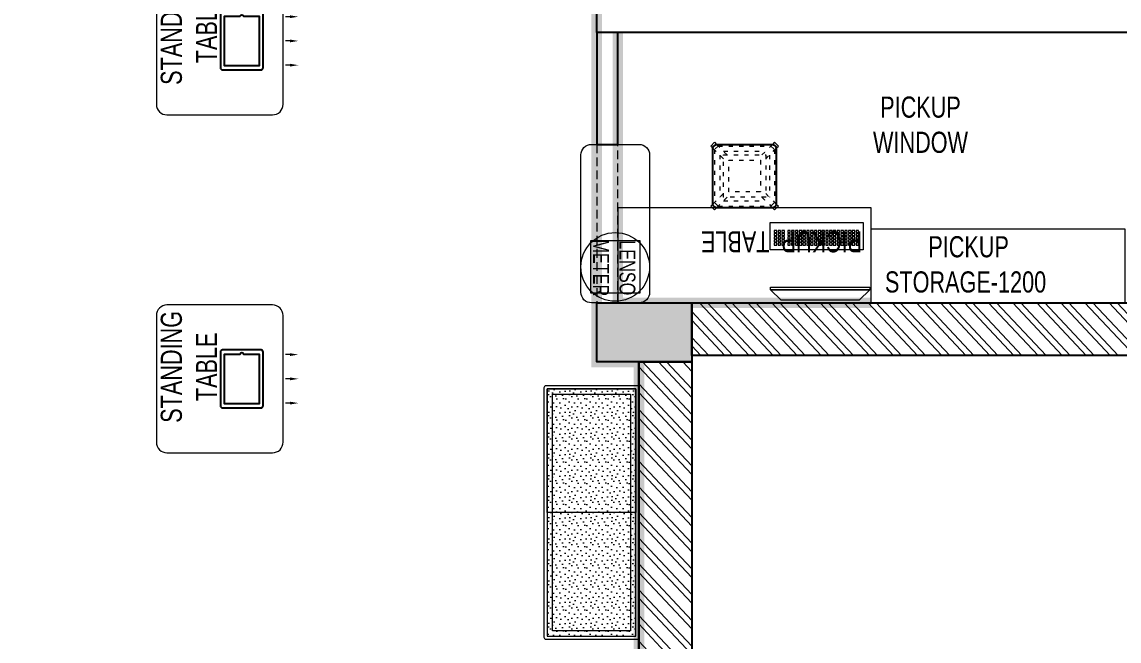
# Model space of a CAD drawing. Header units: feet. Extents: x 7280033 to 7299191, y -5590214 to -5578860.
# Drawn here: x 7289120 to 7294314, y -5585015 to -5582084 of the extents above; entities that cross this region are included whole.
import ezdxf

# ---------------------------------------------------------------- set-up
doc = ezdxf.new("R2010")
doc.units = ezdxf.units.FT
doc.header["$LTSCALE"] = 33
doc.header["$MEASUREMENT"] = 0
for name, pattern in [('a_p6_plan_L18$0$HIDDEN', [0.375, 0.25, -0.125]), ('ACAD_ISO03W100', [30, 12, -18]), ('HIDDEN2', [4.7625, 3.175, -1.5875])]:
    doc.linetypes.add(name, pattern=pattern)
doc.layers.add('A-WALL', color=1, linetype='Continuous')
doc.layers.add('column', color=10, linetype='Continuous')
for name, color, linetype, lineweight in [('LENS-CURTAIN', 5, 'a_p6_plan_L18$0$HIDDEN', 9), ('LENS-HATCH', 251, 'Continuous', 5), ('LENS-PARTITION', 21, 'Continuous', 25), ('LENS-TEXT', 31, 'Continuous', 5), ('LENS_DIMENSION', 193, 'Continuous', 0), ('LENS_TEXT', 31, 'Continuous', 5), ('LK-EQPMT', 3, 'Continuous', 18), ('LK-FF&E FLOOR', 1, 'Continuous', 9), ('LK-FF&E WALL', 1, 'Continuous', 9), ('LK-FLUTTED FINISH', 20, 'Continuous', 30), ('LK-IT', 3, 'Continuous', 18), ('LK-TILES FINISH', 251, 'Continuous', 5), ('LN-ELEVATION-1', 81, 'Continuous', 25), ('LN-ELEVATION-2', 103, 'Continuous', 20), ('LN-ELEVATION-3', 125, 'Continuous', 18), ('LN-ELEVATION-5', 167, 'Continuous', 5), ('LN-HATCH', 251, 'Continuous', 0)]:
    doc.layers.add(name, color=color, linetype=linetype, lineweight=lineweight)
doc.styles.add('LK TXT', font='GILC____.TTF', dxfattribs={"height": 100})
doc.styles.get("Standard").update_dxf_attribs({"font": 'GILC____.TTF'})

# ---------------------------------------------------------------- blocks, each defined once
blk = doc.blocks.new('A$C65946c4b')
at = {"layer": 'column'}
h = blk.add_hatch(color=8, dxfattribs=at)
h.dxf.hatch_style = 1
h.paths.add_polyline_path([(-9425, 1900), (-9425, 2500), (-9875, 2500), (-9875, 1900)])
h.paths.add_polyline_path([(-5545, 1900), (-5545, 2300), (-5965, 2300), (-5965, 2150), (-5965, 1900)])
h.paths.add_polyline_path([(-2945, 1900), (-2945, 2300), (-3365, 2300), (-3365, 1900)])
h.paths.add_polyline_path([(-5780, 6520), (-5780, 6800), (-6200, 6800), (-6200, 6520)])
h.paths.add_polyline_path([(-9425, 6167), (-9425, 7047), (-9875, 7047), (-9875, 6167)])
h.paths.add_polyline_path([(-9425, 10197), (-9425, 11097), (-9875, 11097), (-9875, 10197)])
h.paths.add_polyline_path([(-5780, 10450), (-5780, 10730), (-6200, 10730), (-6200, 10450)])
h.paths.add_polyline_path([(0, 6520), (0, 6800), (-450, 6800), (-450, 6520)])
h.paths.add_polyline_path([(-30, 10450), (-30, 10457.9), (-30, 10730), (-450, 10730), (-450, 10450)])
h.paths.add_polyline_path([(5600, 10290), (5600, 10730), (5150, 10730), (5150, 10290)])
at = {"layer": 'LN-HATCH'}
h = blk.add_hatch(dxfattribs=at)
h.set_pattern_fill('ANSI32', color=256, scale=222, angle=88.11)
h.set_pattern_definition([(133.11, (-3282072.58, 5471242.885), (-60.7760807, -56.89315), []), (133.11, (-3282071.28, 5471282.11), (-60.7760807, -56.89315), [])])
h.paths.add_polyline_path([(-5965, 2150), (-9425, 2150), (-9425, 1900), (-5965, 1900)])
h.paths.add_polyline_path([(-5545, 2150), (-3365, 2150), (-3365, 1900), (-5545, 1900)])
h.paths.add_polyline_path([(-2945, 2150), (-250, 2150), (-250, 6520), (0, 6520), (0, 1900), (-2945, 1900)])
h.paths.add_polyline_path([(5600, 7707.9), (5600, 6550), (0, 6550), (0, 6800), (5150, 6800), (5150, 8850), (5420, 8850), (5420, 9390), (5150, 9390), (5150, 9540), (5600, 9540), (5600, 7957.9), (5750, 7957.9), (5750, 7707.9)])
h.paths.add_polyline_path([(6500, 7707.9), (6900, 7707.9), (6900, 10730), (5600, 10730), (5600, 10457.9), (6650, 10457.9), (6650, 7957.9), (6500, 7957.9)])
h.paths.add_polyline_path([(-30, 10730), (5150, 10730), (5150, 10580), (-30, 10580)])
h.paths.add_polyline_path([(-5780, 10730), (-450, 10730), (-450, 10580), (-5780, 10580)])
h.paths.add_polyline_path([(-9425, 10730), (-6200, 10730), (-6200, 10580), (-9425, 10580)])
at = {"layer": 'A-WALL'}
for p, q in [((0, 6550), (0, 1900)), ((-250, 6520), (-250, 2150))]:
    blk.add_line(p, q, dxfattribs=at)
blk.add_lwpolyline([(5600, 7707.9), (5600, 6550), (0, 6550), (0, 6800), (5150, 6800), (5150, 8850), (5420, 8850), (5420, 9390), (5150, 9390), (5150, 9540), (5600, 9540), (5600, 7957.9), (5750, 7957.9), (5750, 7707.9), (5600, 7707.9)], dxfattribs=at)
blk.add_lwpolyline([(-2945, 2150), (-250, 2150), (-250, 6520), (0, 6520), (0, 1900), (-2945, 1900)], close=True, dxfattribs=at)
at = {"layer": 'column'}
blk.add_lwpolyline([(-450, 6800), (0, 6800), (0, 6520), (-450, 6520)], close=True, dxfattribs=at)
blk = doc.blocks.new('CLENS 600 TYPE 6')
at = {"layer": 'LN-ELEVATION-1', "ltscale": 0.5}
blk.add_lwpolyline([(130, -225), (-130, -225, -0.414214), (-150, -205), (-150, 55, -0.414214), (-130, 75), (130, 75, -0.414214), (150, 55), (150, -205, -0.414214)], format="xyb", close=True, dxfattribs=at)
at = {"layer": 'LN-ELEVATION-3', "linetype": 'ACAD_ISO03W100', "ltscale": 0.05}
for p, q in [((-82.3, 25), (-124.7, 67.4)), ((124.7, 67.4), (-124.7, 67.4)), ((82.3, 25), (124.7, 67.4)), ((-100, 7.3), (-142.4, 49.7)), ((-142.4, -199.7), (-142.4, 49.7)), ((-117.4, -174.7), (-117.4, 24.7)), ((99.7, 42.4), (-99.7, 42.4)), ((100, 7.3), (142.4, 49.7)), ((117.4, -174.7), (117.4, 24.7)), ((142.4, -199.7), (142.4, 49.7)), ((-100, -157.3), (-142.4, -199.7)), ((-82.3, -175), (-124.7, -217.4)), ((99.7, -192.4), (-99.7, -192.4)), ((82.3, -175), (124.7, -217.4)), ((100, -157.3), (142.4, -199.7)), ((124.7, -217.4), (-124.7, -217.4))]:
    blk.add_line(p, q, dxfattribs=at)
for points in [[(-132.2, 74.9), (-124.7, 67.4), (-142.4, 49.7), (-149.9, 57.2)], [(132.2, 74.9), (124.7, 67.4), (142.4, 49.7), (149.9, 57.2)], [(-132.2, -224.9), (-124.7, -217.4), (-142.4, -199.7), (-149.9, -207.2)], [(132.2, -224.9), (124.7, -217.4), (142.4, -199.7), (149.9, -207.2)]]:
    blk.add_lwpolyline(points, dxfattribs=at)
for points in [[(100, -175), (-100, -175), (-100, 25), (100, 25)], [(75, -150), (-75, -150), (-75, 0), (75, 0)]]:
    blk.add_lwpolyline(points, close=True, dxfattribs=at)
at = {"layer": 'LN-ELEVATION-5', "ltscale": 0.5}
for points in [[(-149.9, 57.2), (-160.1, 67.4), (-142.4, 85.1), (-132.2, 74.9)], [(149.9, 57.2), (160.1, 67.4), (142.4, 85.1), (132.2, 74.9)], [(-149.9, -207.2), (-160.1, -217.4), (-142.4, -235.1), (-132.2, -224.9)], [(149.9, -207.2), (160.1, -217.4), (142.4, -235.1), (132.2, -224.9)]]:
    blk.add_lwpolyline(points, dxfattribs=at)
blk = doc.blocks.new('*U21')
at = {"layer": 'LK-EQPMT', "ltscale": 12}
blk.add_lwpolyline([(6, 4.9), (-6, 4.9), (-6, -4.9), (6, -4.9)], close=True, dxfattribs=at)
blk = doc.blocks.new('*U22')
at = {"color": 0, "linetype": 'ByBlock', "lineweight": -2}
for p in [(0, 0), (18, 0), (35.9, 0), (53.9, 0), (71.8, 0), (89.8, 0), (107.8, 0), (125.7, 0), (143.7, 0), (161.6, 0), (179.6, 0), (197.6, 0), (215.5, 0), (233.5, 0), (251.4, 0), (269.4, 0), (287.4, 0), (305.3, 0), (323.3, 0), (0, -14.7), (0, -29.5), (0, -44.2), (18, -14.7), (18, -29.5), (18, -44.2), (35.9, -14.7), (35.9, -29.5), (35.9, -44.2), (53.9, -14.7), (53.9, -29.5), (53.9, -44.2), (71.8, -14.7), (71.8, -29.5), (71.8, -44.2), (89.8, -14.7), (89.8, -29.5), (89.8, -44.2), (107.8, -14.7), (107.8, -29.5), (107.8, -44.2), (125.7, -14.7), (125.7, -29.5), (125.7, -44.2), (143.7, -14.7), (143.7, -29.5), (143.7, -44.2), (161.6, -14.7), (161.6, -29.5), (161.6, -44.2), (179.6, -14.7), (179.6, -29.5), (179.6, -44.2), (197.6, -14.7), (197.6, -29.5), (197.6, -44.2), (215.5, -14.7), (215.5, -29.5), (215.5, -44.2), (233.5, -14.7), (233.5, -29.5), (233.5, -44.2), (251.4, -14.7), (251.4, -29.5), (251.4, -44.2), (269.4, -14.7), (269.4, -29.5), (269.4, -44.2), (287.4, -14.7), (287.4, -29.5), (287.4, -44.2), (305.3, -14.7), (305.3, -29.5), (305.3, -44.2), (323.3, -14.7), (323.3, -29.5), (323.3, -44.2), (0, -59), (18, -59), (35.9, -59), (53.9, -59), (71.8, -59), (89.8, -59), (107.8, -59), (125.7, -59), (143.7, -59), (161.6, -59), (179.6, -59), (197.6, -59), (215.5, -59), (233.5, -59), (251.4, -59), (269.4, -59), (287.4, -59), (305.3, -59), (323.3, -59)]:
    blk.add_blockref('*U21', p, dxfattribs=at)
blk = doc.blocks.new('*U19')
at = {"layer": 'LK-EQPMT', "ltscale": 12}
blk.add_lwpolyline([(6, 4.9), (-6, 4.9), (-6, -4.9), (6, -4.9)], close=True, dxfattribs=at)
blk = doc.blocks.new('*U20')
at = {"color": 0, "linetype": 'ByBlock', "lineweight": -2}
for p in [(0, 0), (18, 0), (35.9, 0), (0, -14.7), (0, -29.5), (0, -44.2), (18, -14.7), (18, -29.5), (18, -44.2), (35.9, -14.7), (35.9, -29.5), (35.9, -44.2), (0, -59), (18, -59), (35.9, -59)]:
    blk.add_blockref('*U19', p, dxfattribs=at)
blk = doc.blocks.new('*U15')
at = {"ltscale": 12}
blk.add_lwpolyline([(8, 0), (8, 129.1), (448, 129.1), (448, 0)], close=True, dxfattribs=at)
for name, p in [('*U22', (35.2, 101.6)), ('*U20', (386.6, 101.6))]:
    blk.add_blockref(name, p)
blk = doc.blocks.new('Pickup table PC')
at = {"layer": 'LN-ELEVATION-2', "ltscale": 0.5}
for points in [[(470, 50), (0, 50), (0, 62), (470, 62)], [(420, 0), (50, 0), (0, 50), (470, 50)]]:
    blk.add_lwpolyline(points, close=True, dxfattribs=at)
blk = doc.blocks.new('Standing Table 700X600')
at = {"layer": 'LN-ELEVATION-1', "linetype": 'ByBlock', "lineweight": -2}
for p, q in [((-114.7, -32.3), (-114.7, -12)), ((0, -32.3), (0, -12)), ((114.7, -32.3), (114.7, -12))]:
    blk.add_line(p, q, dxfattribs=at)
at = {"layer": 'LN-ELEVATION-1'}
for points in [[(-127.2, 94.5), (126.8, 94.5, 0.414214), (136.8, 104.5), (136.8, 286.5, 0.414214), (126.8, 296.5), (-127.2, 296.5, 0.414214), (-137.2, 286.5), (-137.2, 104.5, 0.414214)], [(117.2, 186), (117.2, 113.5), (-117.8, 113.5), (-117.8, 277.5), (117.2, 277.5), (117.2, 205, 0.327538), (118.6, 203.1, -0.733799), (118.6, 187.9, 0.327538)]]:
    blk.add_lwpolyline(points, format="xyb", close=True, dxfattribs=at)
at = {"layer": 'LN-ELEVATION-1', "linetype": 'ByBlock', "lineweight": -2}
for points in [[(-108.1, -32.3), (-121.4, -32.3), (-114.7, -72.3)], [(6.7, -32.3), (-6.7, -32.3), (0, -72.3)], [(121.4, -32.3), (108.1, -32.3), (114.7, -72.3)]]:
    blk.add_solid(points, dxfattribs=at)
at = {"layer": 'LN-ELEVATION-2'}
blk.add_lwpolyline([(-300, 0), (300, 0, 0.414214), (350, 50), (350, 550, 0.414214), (300, 600), (-300, 600, 0.414214), (-350, 550), (-350, 50, 0.414214)], format="xyb", close=True, dxfattribs=at)
at = {"layer": 'LENS-TEXT', "color": 7, "linetype": 'Continuous', "ltscale": 3, "insert": (56.8, 445.9), "char_height": 100, "width": 783.964, "attachment_point": 5, "style": 'LK TXT'}
blk.add_mtext('STANDING TABLE', dxfattribs=at)
blk = doc.blocks.new('2 seater bench')
at = {"layer": 'LENS-HATCH', "lineweight": 0}
h = blk.add_hatch(dxfattribs=at)
h.set_pattern_fill('STIP1', color=177, scale=100, angle=270, pattern_type=2)
h.set_pattern_definition([(270, (6617251.08, -170421.61), (100, -2e-13), [0, -100]), (270, (6617235.08, -170433.61), (100, -2e-13), [0, -100]), (270, (6617211.08, -170428.61), (100, -2e-13), [0, -100]), (270, (6617188.08, -170463.61), (100, -2e-13), [0, -100]), (270, (6617224.08, -170460.61), (100, -2e-13), [0, -100]), (270, (6617248.08, -170487.61), (100, -2e-13), [0, -100]), (270, (6617255.08, -170452.61), (100, -2e-13), [0, -100]), (270, (6617214.08, -170494.61), (100, -2e-13), [0, -100]), (270, (6617182.08, -170489.61), (100, -2e-13), [0, -100]), (270, (6617167.08, -170415.61), (100, -2e-13), [0, -100]), (270, (6617187.08, -170433.61), (100, -2e-13), [0, -100]), (270, (6617168.08, -170447.61), (100, -2e-13), [0, -100]), (270, (6617232.08, -170508.61), (100, -2e-13), [0, -100]), (270, (6617207.08, -170476.61), (100, -2e-13), [0, -100]), (270, (6617240.08, -170468.61), (100, -2e-13), [0, -100]), (270, (6617231.08, -170485.61), (100, -2e-13), [0, -100]), (270, (6617204.08, -170449.61), (100, -2e-13), [0, -100]), (270, (6617258.08, -170477.61), (100, -2e-13), [0, -100]), (270, (6617199.08, -170508.61), (100, -2e-13), [0, -100]), (270, (6617169.08, -170505.61), (100, -2e-13), [0, -100])])
h.paths.add_polyline_path([(585, 210), (0, 210), (0, -210), (585, -210)])
h.paths.add_polyline_path([(0, 245), (0, -210)])
h.paths.add_polyline_path([(-585, 210), (0, 210), (0, -210), (-585, -210)])
at = {"layer": 'LN-ELEVATION-2', "ltscale": 0.5}
for points in [[(-585, 210), (0, 210), (0, -210), (-585, -210)], [(585, 210), (0, 210), (0, -210), (585, -210)]]:
    blk.add_lwpolyline(points, close=True, dxfattribs=at)
at = {"layer": 'LN-ELEVATION-5', "ltscale": 0.5}
blk.add_lwpolyline([(590, 225), (-590, 225, 0.414214), (-600, 215), (-600, -215, 0.414214), (-590, -225), (590, -225, 0.414214), (600, -215), (600, 215, 0.414214)], format="xyb", close=True, dxfattribs=at)
blk.add_lwpolyline([(585, 210), (-585, 210), (-585, -210), (585, -210)], close=True, dxfattribs=at)
at = {"layer": 'LN-ELEVATION-5', "linetype": 'HIDDEN2', "ltscale": 11}
blk.add_lwpolyline([(-560, 185), (560, 185), (560, -185), (-560, -185)], close=True, dxfattribs=at)

msp = doc.modelspace()

# ---------------------------------------------------------------- linework, layer by layer
at = {"layer": 'LENS-CURTAIN', "ltscale": 5}
msp.add_lwpolyline([(7291941.1, -5583413.9), (7291941.1, -5582663.9), (7291841.1, -5582663.9), (7291841.1, -5583413.9)], close=True, dxfattribs=at)
at = {"layer": 'LENS-PARTITION'}
for points in [[(7295291.1, -5582133.9), (7291841.1, -5582133.9), (7291841.1, -5582033.9), (7295291.1, -5582033.9)], [(7291841.1, -5582133.9), (7291841.1, -5582663.9), (7291941.1, -5582663.9), (7291941.1, -5582133.9)]]:
    msp.add_lwpolyline(points, close=True, dxfattribs=at)
at = {"layer": 'LK-EQPMT'}
msp.add_lwpolyline([(7291811.1, -5583366.8), (7292046.1, -5583366.8), (7292046.1, -5583120.8), (7291811.1, -5583120.8)], close=True, dxfattribs=at)
at = {"layer": 'LK-FF&E WALL'}
msp.add_lwpolyline([(7291816.1, -5582663.9), (7292041.1, -5582663.9, -0.414214), (7292091.1, -5582713.9), (7292091.1, -5583363.9, -0.414214), (7292041.1, -5583413.9), (7291816.1, -5583413.9, -0.414214), (7291766.1, -5583363.9), (7291766.1, -5582713.9, -0.414214)], format="xyb", close=True, dxfattribs=at)
for points in [[(7291941.1, -5583413.9), (7293141.1, -5583413.9), (7293141.1, -5582963.9), (7291941.1, -5582963.9)], [(7294341.1, -5583063.9), (7294341.1, -5583413.9), (7293141.1, -5583413.9), (7293141.1, -5583063.9)]]:
    msp.add_lwpolyline(points, close=True, dxfattribs=at)
msp.add_circle((7291928.6, -5583243.8), 162.5, dxfattribs=at)
at = {"layer": 'LK-FLUTTED FINISH', "linetype": 'ACAD_ISO03W100', "ltscale": 0.05, "const_width": 50}
msp.add_lwpolyline([(7291841.1, -5581233.9), (7291841.1, -5583693.9), (7292041.1, -5583693.9), (7292041.1, -5586463.9)], dxfattribs=at)
at = {"layer": 'LK-TILES FINISH', "color": 212, "linetype": 'ACAD_ISO03W100', "ltscale": 0.05, "const_width": 50}
msp.add_lwpolyline([(7291941.1, -5582133.9), (7291941.1, -5583413.9), (7293141.1, -5583413.9)], dxfattribs=at)

# ---------------------------------------------------------------- block references
at = {"layer": 'LENS_DIMENSION'}
msp.add_blockref('A$C65946c4b', (7292291.1, -5590213.9), dxfattribs=at)
at = {"layer": 'LK-FF&E FLOOR'}
for name, p, rotation in [('Standing Table 700X600', (7290356.1, -5582173.9), 90), ('Standing Table 700X600', (7290356.1, -5583773.9), 90), ('2 seater bench', (7291816.1, -5584406.9), 270)]:
    msp.add_blockref(name, p, dxfattribs=dict(at, rotation=rotation))
at = {"layer": 'LK-FF&E WALL', "rotation": 180}
msp.add_blockref('CLENS 600 TYPE 6', (7292541.1, -5582888.9), dxfattribs=at)
at = {"layer": 'LK-IT', "ltscale": 0.5, "rotation": 180}
msp.add_blockref('*U15', (7293110.2, -5583033.6), dxfattribs=at)
at = {"layer": 'LK-IT'}
msp.add_blockref('Pickup table PC', (7292663.9, -5583402), dxfattribs=at)

# ---------------------------------------------------------------- texts
at = {"layer": 'LENS-TEXT', "color": 0, "linetype": 'Continuous', "ltscale": 3, "attachment_point": 5, "style": 'LK TXT'}
for s, width, gutter_width, insert, char_height, rotation in [('PICKUP  TABLE  ', 783.964, 1, (7292716, -5583124.1), 100, 180), ('LENSO\\PMETER', 353.056, 0.5, (7291923.8, -5583248.1), 75, 270)]:
    msp.add_mtext_dynamic_manual_height_columns(s, width=width, gutter_width=gutter_width, heights=[0], dxfattribs=dict(at, insert=insert, char_height=char_height, rotation=rotation))
at = {"layer": 'LENS-TEXT', "color": 0, "linetype": 'Continuous', "ltscale": 3, "insert": (7293587.5, -5583232.4), "char_height": 100, "attachment_point": 5, "style": 'LK TXT'}
msp.add_mtext_dynamic_manual_height_columns(' PICKUP STORAGE-1200', width=1099.487, gutter_width=1, heights=[0], dxfattribs=at)
at = {"layer": 'LENS_TEXT', "linetype": 'Continuous', "ltscale": 3, "insert": (7293374.1, -5582571.2), "char_height": 100, "attachment_point": 5}
msp.add_mtext_dynamic_manual_height_columns('PICKUP WINDOW', width=730.507, gutter_width=1, heights=[0], dxfattribs=at)

doc.saveas('drawing.dxf')
